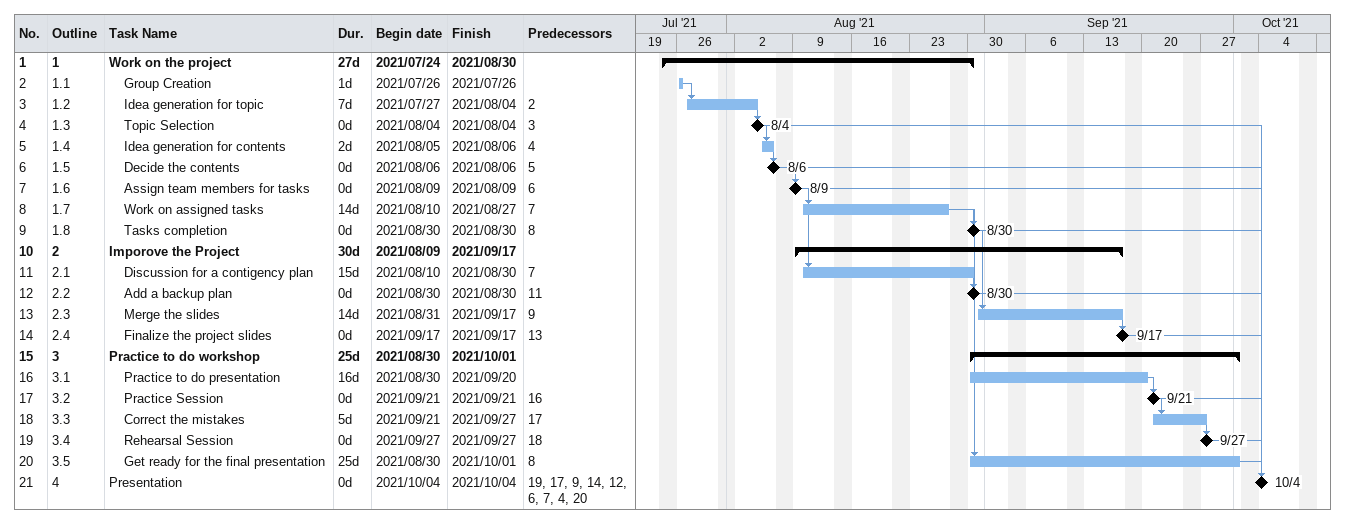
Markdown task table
| ID | WBS | Task | Duration | Start | Finish | Predecessors |
|---|---|---|---|---|---|---|
| 1 | 1 | **Work on the project** | 27d | 2021-07-24 | 2021-08-30 |  |
| 2 | 1.1 | Group Creation | 1d | 2021-07-26 | 2021-07-26 |  |
| 3 | 1.2 | Idea generation for topic | 7d | 2021-07-27 | 2021-08-04 | 2 |
| 4 | 1.3 | Topic Selection | 0d | 2021-08-04 | 2021-08-04 | 3 |
| 5 | 1.4 | Idea generation for contents | 2d | 2021-08-05 | 2021-08-06 | 4 |
| 6 | 1.5 | Decide the contents | 0d | 2021-08-06 | 2021-08-06 | 5 |
| 7 | 1.6 | Assign team members for tasks | 0d | 2021-08-09 | 2021-08-09 | 6 |
| 8 | 1.7 | Work on assigned tasks | 14d | 2021-08-10 | 2021-08-27 | 7 |
| 9 | 1.8 | Tasks completion | 0d | 2021-08-30 | 2021-08-30 | 8 |
| 10 | 2 | **Imporove the Project** | 30d | 2021-08-09 | 2021-09-17 |  |
| 11 | 2.1 | Discussion for a contigency plan | 15d | 2021-08-10 | 2021-08-30 | 7 |
| 12 | 2.2 | Add a backup plan | 0d | 2021-08-30 | 2021-08-30 | 11 |
| 13 | 2.3 | Merge the slides | 14d | 2021-08-31 | 2021-09-17 | 9 |
| 14 | 2.4 | Finalize the project slides | 0d | 2021-09-17 | 2021-09-17 | 13 |
| 15 | 3 | **Practice to do workshop** | 25d | 2021-08-30 | 2021-10-01 |  |
| 16 | 3.1 | Practice to do presentation | 16d | 2021-08-30 | 2021-09-20 |  |
| 17 | 3.2 | Practice Session | 0d | 2021-09-21 | 2021-09-21 | 16 |
| 18 | 3.3 | Correct the mistakes | 5d | 2021-09-21 | 2021-09-27 | 17 |
| 19 | 3.4 | Rehearsal Session | 0d | 2021-09-27 | 2021-09-27 | 18 |
| 20 | 3.5 | Get ready for the final presentation | 25d | 2021-08-30 | 2021-10-01 | 8 |
| 21 | 4 | Presentation | 0d | 2021-10-04 | 2021-10-04 | 19, 17, 9, 14, 12, 6, 7, 4, 20 |
